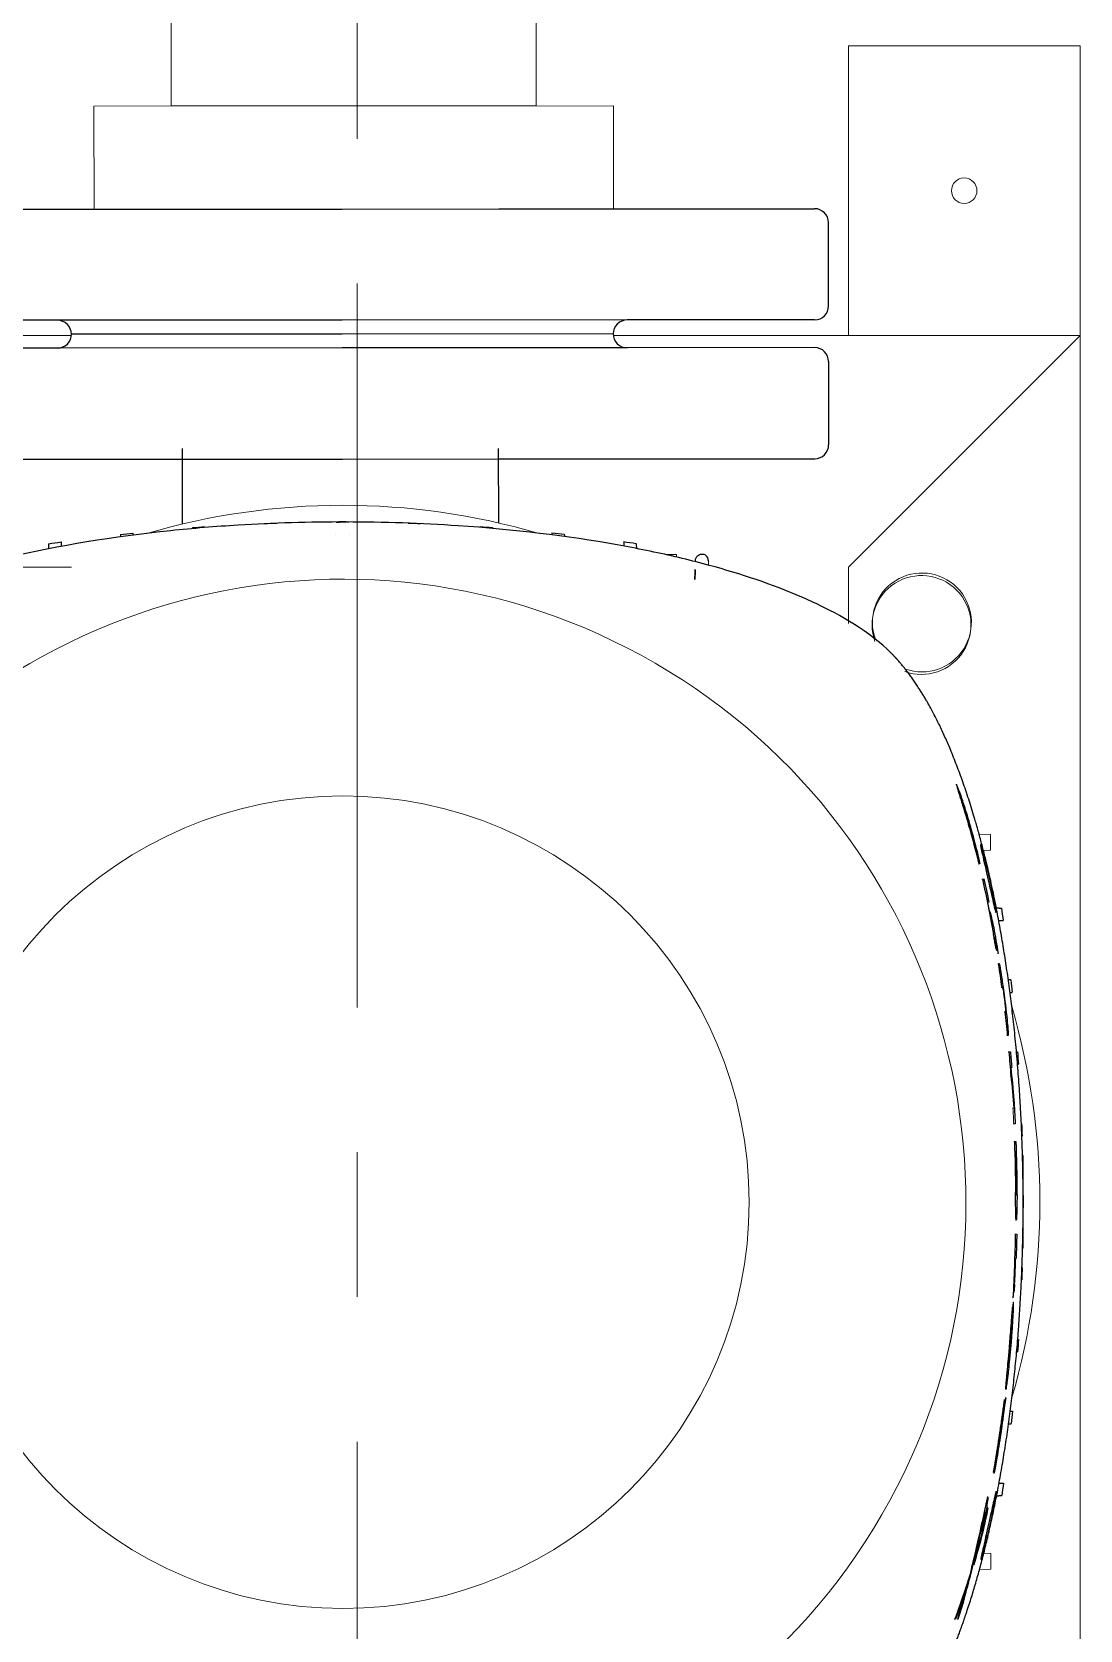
# Model space of a CAD drawing. Header units: millimetres. Extents: x 3795014 to 4300160, y 3869364 to 4016788.
# Drawn here: x 4228751.2 to 4228932.2, y 3926137.1 to 3926413.1 of the extents above; entities that cross this region are included whole.
import ezdxf

# ---------------------------------------------------------------- set-up
doc = ezdxf.new("R2010")
doc.units = ezdxf.units.MM
doc.linetypes.add('CENTER', pattern=[2, 1.25, -0.25, 0.25, -0.25])
doc.layers.add('Дополнительная', color=7, linetype='Continuous', lineweight=18)
doc.layers.add('粗实线层', color=7, linetype='Continuous', lineweight=35)

msp = doc.modelspace()

# ---------------------------------------------------------------- linework, layer by layer
at = {"color": 0, "lineweight": -3, "extrusion": (0, 0, -1)}
for centre, major_axis, ratio, start_param, end_param in [((4228805.06, 3925982.82, 0), (346.37, -0.51), 0.997872, 4.635427, 4.64161), ((4228805.06, 3925982.93, 0), (346.31, 0.13), 0.997729, 4.67318, 4.679352), ((4228805.06, 3925982.96, 0), (-346.29, -0.22), 0.997679, 1.567712, 1.57388), ((4228805.06, 3925982.92, 0), (346.31, 0.31), 0.997729, 4.745426, 4.751598), ((4228805.05, 3925982.82, 0), (346.37, 0.95), 0.997872, 4.783168, 4.789351), ((4228805.08, 3925982.46, 0), (346.52, -5.63), 0.998334, 4.548561, 4.554789), ((4228805.07, 3925982.65, 0), (346.45, -2.25), 0.998084, 4.594424, 4.600626), ((4228805.05, 3925982.65, 0), (346.45, 2.69), 0.998084, 4.824152, 4.830354), ((4228805.03, 3925982.46, 0), (346.51, 6.07), 0.998334, 4.869989, 4.876217), ((4228866.88, 3926321.82, 0), (-1.05, 0.19), 0.999371, 6.139581, 6.318735), ((4228868.03, 3926321.61, 0), (0.04, -1.12), 0.00013, 4.500343, 4.67781), ((4228888.75, 3926211.79, 0), (0.3, -98.27), 0.330267, 4.034379, 4.08623), ((4228888.38, 3926211.2, 0), (-0.13, 98.87), 0.330719, 0.974084, 1.086976), ((4228888.59, 3926211.27, 0), (0.15, -98.94), 0.330892, 4.117017, 4.165378), ((4228892.91, 3926214.05, 0), (5.3, -93.97), 0.320693, 4.205984, 4.239145), ((4228576.4, 3926210.8, 0), (5.63, 346.52), 0.998334, 1.406969, 1.413197), ((4228888.53, 3926211.16, 0), (-0.11, 99.07), 0.331056, 1.074221, 1.124736), ((4228892.43, 3926213.46, 0), (4.79, -94.54), 0.320868, 4.252688, 4.286324), ((4228888.46, 3926211.3, 0), (-0.16, 98.72), 0.330431, 1.144859, 1.189817), ((4228576.6, 3926210.82, 0), (-2.25, -346.45), 0.998084, 4.594424, 4.600626), ((4228888.44, 3926211.31, 0), (-0.16, 98.75), 0.330569, 1.235498, 1.278981), ((4228888.37, 3926211.15, 0), (0.11, -98.9), 0.330714, 4.449122, 4.492114), ((4228576.76, 3926210.82, 0), (-0.51, -346.37), 0.997872, 4.635427, 4.64161), ((4228890.15, 3926211, 0), (2.96, -97.3), 0.325054, 4.481185, 4.539896), ((4228889.96, 3926210.88, 0), (2.97, -97.4), 0.325377, 4.495374, 4.553698), ((4228576.87, 3926210.83, 0), (0.13, -346.31), 0.997729, 4.67318, 4.679352), ((4228888.16, 3926211.04, 0), (0.07, -99.23), 0.331726, 4.607258, 4.696129), ((4228888.36, 3926211.04, 0), (0.07, -99.35), 0.331838, 4.607315, 4.69608), ((4228576.9, 3926210.83, 0), (0.22, -346.29), 0.997679, 4.709305, 4.715473), ((4228888.12, 3926211.04, 0), (-0.07, 99.29), 0.331922, 1.627425, 1.738772), ((4228888.17, 3926211.04, 0), (-0.07, 99.31), 0.331918, 1.669126, 1.725701), ((4228888.22, 3926211.04, 0), (-0.07, 99.33), 0.331926, 1.669087, 1.728509), ((4228576.87, 3926210.83, 0), (0.31, -346.31), 0.997729, 4.745426, 4.751598), ((4227885.92, 3926222.1, 0), (1036.08, 0.65), 0.526715, 0.049518, 0.051859), ((4227898.97, 3926222.1, 0), (1023.1, 0.65), 0.531477, 0.047804, 0.050197), ((4228576.76, 3926210.83, 0), (0.95, -346.37), 0.997872, 4.783168, 4.789351), ((4228043.74, 3926216.63, 0), (878.86, 0.55), 0.530258, 0.085865, 0.088818), ((4228576.6, 3926210.84, 0), (2.69, -346.45), 0.998084, 4.824152, 4.830354), ((4228184.7, 3926209.37, 0), (737.47, 0.47), 0.532254, 0.11304, 0.116064), ((4228576.4, 3926210.85, 0), (6.07, -346.51), 0.998334, 4.869988, 4.876215), ((4228893.78, 3926203.39, 0), (4.72, 89.42), 0.318866, 2.084009, 2.180145), ((4228888.87, 3926210.28, 0), (-0.18, -98.32), 0.330115, 5.270273, 5.333465), ((4228894.21, 3926201.79, 0), (5.04, 87.93), 0.319625, 2.140434, 2.205219), ((4228574.98, 3926198.06, 0), (345.9, 0.22), 0.707801, 0.176073, 0.181336), ((4228890.92, 3926209.87, 0), (3.12, 97.04), 0.326928, 2.26363, 2.379823), ((4228891.02, 3926209.81, 0), (3.13, 97.06), 0.327152, 2.271965, 2.378585), ((4228894.99, 3926197.84, 0), (5.74, 84.06), 0.321838, 2.22622, 2.256484), ((4228889.09, 3926209.57, 0), (0.36, 97.58), 0.330162, 2.336536, 2.378748)]:
    msp.add_ellipse(centre, major_axis=major_axis, ratio=ratio, start_param=start_param, end_param=end_param, dxfattribs=at)
at = {"color": 0, "lineweight": -3}
for points, degree, knots in [([(4228899.61, 3926305.79, 0), (4228895.85, 3926309.55, 0), (4228890.72, 3926312.42, 0), (4228886.62, 3926314.36, 0), (4228885.43, 3926314.93, 0), (4228884.34, 3926315.41, 0), (4228883.19, 3926315.89, 0), (4228878.07, 3926318.04, 0), (4228872.58, 3926319.8, 0), (4228867.17, 3926321.23, 0), (4228863.91, 3926322.1, 0), (4228860.72, 3926322.84, 0), (4228857.36, 3926323.52, 0), (4228855.69, 3926323.87, 0), (4228854, 3926324.19, 0), (4228852.28, 3926324.5, 0), (4228843.65, 3926326.04, 0), (4228834.41, 3926327.15, 0), (4228824.83, 3926327.79, 0), (4228818.48, 3926328.22, 0), (4228811.98, 3926328.44, 0), (4228805.42, 3926328.45, 0), (4228799.15, 3926328.46, 0), (4228792.93, 3926328.27, 0), (4228786.84, 3926327.9, 0), (4228782.89, 3926327.65, 0), (4228779.01, 3926327.33, 0), (4228775.19, 3926326.94, 0), (4228765.26, 3926325.9, 0), (4228755.81, 3926324.36, 0), (4228747.2, 3926322.33, 0), (4228744.53, 3926321.7, 0), (4228741.86, 3926321.01, 0), (4228739.18, 3926320.23, 0), (4228736.94, 3926319.58, 0), (4228734.71, 3926318.87, 0), (4228732.52, 3926318.1, 0), (4228730.7, 3926317.46, 0), (4228728.9, 3926316.79, 0), (4228727.15, 3926316.06, 0), (4228726.04, 3926315.61, 0), (4228724.98, 3926315.14, 0), (4228723.88, 3926314.64, 0), (4228720.95, 3926313.29, 0), (4228717.4, 3926311.44, 0), (4228714.14, 3926309.08, 0), (4228712.7, 3926308.04, 0), (4228711.32, 3926306.9, 0), (4228710.09, 3926305.67, 0)], 3, [-20.909714, -20.909714, -20.909714, -20.909714, -19.419127, -19.419127, -19.419127, -18.985316, -18.985316, -18.985316, -17.058384, -17.058384, -17.058384, -15.899305, -15.899305, -15.899305, -15.323489, -15.323489, -15.323489, -12.431743, -12.431743, -12.431743, -10.515666, -10.515666, -10.515666, -8.684986, -8.684986, -8.684986, -7.500354, -7.500354, -7.500354, -4.415947, -4.415947, -4.415947, -3.459735, -3.459735, -3.459735, -2.665559, -2.665559, -2.665559, -2.008688, -2.008688, -2.008688, -1.593134, -1.593134, -1.593134, -0.488404, -0.488404, -0.488404, 0, 0, 0, 0]), ([(4228865.73, 3926319.4, 0), (4228865.73, 3926319.4, 0), (4228865.73, 3926319.4, 0), (4228865.73, 3926319.4, 0), (4228865.62, 3926316.36, 0), (4228865.83, 3926322.43, 0), (4228865.73, 3926319.4, 0)], 3, [0.667012172608, 0.667012172608, 0.667012172608, 0.667012172608, 0.667013472004, 0.667013472004, 0.667013472004, 0.667014395464, 0.667014395464, 0.667014395464, 0.667014395464]), ([(4228865.83, 3926322.04, 0), (4228865.85, 3926322.12, 0), (4228865.88, 3926322.2, 0), (4228865.94, 3926322.34, 0), (4228865.98, 3926322.4, 0), (4228866.1, 3926322.57, 0), (4228866.2, 3926322.66, 0), (4228866.43, 3926322.8, 0), (4228866.56, 3926322.84, 0), (4228866.81, 3926322.89, 0), (4228866.94, 3926322.89, 0), (4228867.07, 3926322.87, 0), (4228867.07, 3926322.87, 0), (4228867.07, 3926322.87, 0)], 3, [-0.1970093, -0.1970093, -0.1970093, -0.1970093, -0.1712926, -0.1712926, -0.1452726, -0.1452726, -0.098727, -0.098727, -0.0498046, -0.0498046, 0, 0, 0.00051, 0.00051, 0.00051, 0.00051]), ([(4228868.02, 3926321.84, 0), (4228868.02, 3926321.91, 0), (4228868.01, 3926321.98, 0), (4228867.97, 3926322.12, 0), (4228867.95, 3926322.18, 0), (4228867.87, 3926322.36, 0), (4228867.8, 3926322.46, 0), (4228867.64, 3926322.63, 0), (4228867.55, 3926322.7, 0), (4228867.35, 3926322.8, 0), (4228867.25, 3926322.83, 0), (4228867.14, 3926322.85, 0), (4228867.14, 3926322.85, 0), (4228867.14, 3926322.85, 0)], 3, [0.000001, 0.000001, 0.000001, 0.000001, 0.0205389, 0.0205389, 0.0414652, 0.0414652, 0.0842024, 0.0842024, 0.1257601, 0.1257601, 0.1678822, 0.1678822, 0.1683884, 0.1683884, 0.1683884, 0.1683884]), ([(4228899.73, 3926116.27, 0), (4228901.56, 3926118.1, 0), (4228903.34, 3926120.33, 0), (4228905.07, 3926122.95, 0), (4228909.38, 3926130.71, 0), (4228913.14, 3926140.79, 0), (4228915.2, 3926147.79, 0), (4228920.02, 3926168.56, 0), (4228922.52, 3926193.11, 0), (4228923.03, 3926209.37, 0), (4228922.09, 3926235.8, 0), (4228918.45, 3926259.71, 0), (4228916.65, 3926268.43, 0), (4228913.1, 3926281.51, 0), (4228908.74, 3926292.05, 0), (4228906.92, 3926295.75, 0), (4228904.37, 3926300.08, 0), (4228901.68, 3926303.53, 0), (4228901, 3926304.34, 0), (4228900.31, 3926305.1, 0), (4228899.61, 3926305.79, 0)], 5, [0, 0, 0, 0, 0, 0, 28.612785, 28.612785, 28.612785, 74.374141, 74.374141, 74.374141, 152.858752, 152.858752, 152.858752, 202.96905, 202.96905, 202.96905, 235.424027, 235.424027, 235.424027, 246.308087, 246.308087, 246.308087, 246.308087, 246.308087, 246.308087]), ([(4228914.98, 3926269.46, 0), (4228914.36, 3926272.09, 0), (4228913.55, 3926275.13, 0), (4228912.49, 3926278.62, 0), (4228912.22, 3926279.47, 0), (4228911.74, 3926280.89, 0), (4228911.58, 3926281.36, 0), (4228911.29, 3926282.17, 0), (4228911.19, 3926282.42, 0), (4228911.04, 3926282.8, 0), (4228910.97, 3926282.96, 0), (4228910.87, 3926283.15, 0), (4228910.85, 3926283.14, 0), (4228910.89, 3926282.96, 0), (4228910.92, 3926282.81, 0), (4228911.04, 3926282.42, 0), (4228911.13, 3926282.13, 0), (4228911.39, 3926281.29, 0), (4228911.54, 3926280.82, 0), (4228912, 3926279.36, 0), (4228912.25, 3926278.54, 0), (4228912.95, 3926276.19, 0), (4228913.78, 3926273.36, 0), (4228914.76, 3926269.36, 0)], 3, [0, 0, 0, 0, 0.774753, 0.774753, 1.029914, 1.029914, 1.22486, 1.22486, 1.46624, 1.46624, 1.838074, 1.838074, 2.257251, 2.257251, 2.568222, 2.568222, 2.792601, 2.792601, 2.927135, 2.927135, 3.064382, 3.064382, 3.266502, 3.266502, 3.266502, 3.266502]), ([(4228913.91, 3926273.5, 0), (4228913.68, 3926274.38, 0), (4228913.4, 3926275.39, 0), (4228912.99, 3926276.77, 0), (4228912.87, 3926277.15, 0), (4228912.71, 3926277.68, 0), (4228912.62, 3926277.95, 0), (4228912.49, 3926278.35, 0), (4228912.44, 3926278.49, 0), (4228912.36, 3926278.7, 0), (4228912.33, 3926278.75, 0), (4228912.3, 3926278.79, 0), (4228912.29, 3926278.79, 0), (4228912.33, 3926278.59, 0), (4228912.37, 3926278.45, 0), (4228912.46, 3926278.08, 0), (4228912.53, 3926277.85, 0), (4228912.72, 3926277.19, 0), (4228912.82, 3926276.83, 0), (4228913.04, 3926276.06, 0), (4228913.19, 3926275.52, 0), (4228913.7, 3926273.7, 0), (4228914.1, 3926272.23, 0), (4228914.5, 3926270.65, 0)], 3, [0, 0, 0, 0, 0.257225, 0.257225, 0.431519, 0.431519, 0.631997, 0.631997, 0.807464, 0.807464, 1.017656, 1.017656, 1.294397, 1.294397, 1.501883, 1.501883, 1.676604, 1.676604, 1.873446, 1.873446, 2.147701, 2.147701, 2.581515, 2.581515, 2.581515, 2.581515]), ([(4228915.02, 3926272.77, 0), (4228915.04, 3926272.77, 0), (4228915.08, 3926272.69, 0), (4228915.21, 3926272.29, 0), (4228915.33, 3926271.92, 0), (4228915.61, 3926270.94, 0), (4228915.78, 3926270.32, 0), (4228916.07, 3926269.17, 0), (4228916.19, 3926268.69, 0), (4228916.39, 3926267.85, 0), (4228916.47, 3926267.51, 0), (4228916.62, 3926266.85, 0), (4228916.69, 3926266.53, 0), (4228916.84, 3926265.84, 0), (4228916.92, 3926265.47, 0), (4228917.12, 3926264.51, 0), (4228917.23, 3926263.94, 0), (4228917.42, 3926262.89, 0), (4228917.51, 3926262.42, 0), (4228917.62, 3926261.7, 0), (4228917.66, 3926261.44, 0), (4228917.69, 3926261.11, 0), (4228917.69, 3926261.03, 0), (4228917.68, 3926261.03, 0), (4228917.66, 3926261.03, 0), (4228917.61, 3926261.18, 0), (4228917.45, 3926261.76, 0), (4228917.35, 3926262.19, 0), (4228917.1, 3926263.28, 0), (4228916.96, 3926263.93, 0), (4228916.71, 3926265.04, 0), (4228916.62, 3926265.46, 0), (4228916.45, 3926266.2, 0), (4228916.38, 3926266.52, 0), (4228916.23, 3926267.17, 0), (4228916.16, 3926267.49, 0), (4228915.99, 3926268.24, 0), (4228915.9, 3926268.66, 0), (4228915.64, 3926269.79, 0), (4228915.49, 3926270.45, 0), (4228915.25, 3926271.5, 0), (4228915.16, 3926271.9, 0), (4228915.04, 3926272.51, 0), (4228915.01, 3926272.69, 0), (4228915.01, 3926272.77, 0), (4228915.02, 3926272.77, 0), (4228915.02, 3926272.77, 0)], 3, [1.753598, 1.753598, 1.753598, 1.753598, 1.918116, 1.918116, 2.136029, 2.136029, 2.361028, 2.361028, 2.508921, 2.508921, 2.60864, 2.60864, 2.699019, 2.699019, 2.80782, 2.80782, 2.987952, 2.987952, 3.177295, 3.177295, 3.348595, 3.348595, 3.507197, 3.507197, 3.507197, 3.723593, 3.723593, 3.94121, 3.94121, 4.161625, 4.161625, 4.286461, 4.286461, 4.379027, 4.379027, 4.47244, 4.47244, 4.596437, 4.596437, 4.82045, 4.82045, 5.015048, 5.015048, 5.215342, 5.215342, 5.260795, 5.260795, 5.260795, 5.260795]), ([(4228914.5, 3926270.65, 0), (4228914.55, 3926270.43, 0), (4228914.59, 3926270.22, 0), (4228914.68, 3926269.79, 0), (4228914.72, 3926269.57, 0), (4228914.76, 3926269.36, 0)], 3, [-0.2309195, -0.2309195, -0.2309195, -0.2309195, -0.1154597, -0.1154597, 0, 0, 0, 0]), ([(4228916.74, 3926260.37, 0), (4228916.67, 3926260.77, 0), (4228916.59, 3926261.17, 0), (4228916.43, 3926261.97, 0), (4228916.35, 3926262.37, 0), (4228916.27, 3926262.77, 0)], 3, [0.000001, 0.000001, 0.000001, 0.000001, 0.1146249, 0.1146249, 0.2292486, 0.2292486, 0.2292486, 0.2292486]), ([(4228916.83, 3926260.37, 0), (4228916.86, 3926260.26, 0), (4228916.88, 3926260.15, 0), (4228916.9, 3926260.04, 0), (4228916.9, 3926260.03, 0), (4228916.9, 3926260.02, 0), (4228916.9, 3926260.01, 0), (4228916.92, 3926259.91, 0), (4228916.94, 3926259.82, 0), (4228916.95, 3926259.72, 0), (4228916.96, 3926259.71, 0), (4228916.96, 3926259.69, 0), (4228916.96, 3926259.68, 0), (4228916.98, 3926259.59, 0), (4228916.99, 3926259.51, 0), (4228917, 3926259.43, 0), (4228917.02, 3926259.32, 0), (4228917.04, 3926259.23, 0), (4228917.05, 3926259.14, 0), (4228917.06, 3926259.08, 0), (4228917.07, 3926259.01, 0), (4228917.08, 3926258.96, 0), (4228917.09, 3926258.89, 0), (4228917.09, 3926258.84, 0), (4228917.1, 3926258.79, 0), (4228917.1, 3926258.76, 0), (4228917.11, 3926258.73, 0), (4228917.11, 3926258.71, 0), (4228917.11, 3926258.68, 0), (4228917.11, 3926258.67, 0), (4228917.1, 3926258.67, 0), (4228917.1, 3926258.67, 0), (4228917.1, 3926258.68, 0), (4228917.09, 3926258.71, 0), (4228917.08, 3926258.73, 0), (4228917.08, 3926258.76, 0), (4228917.07, 3926258.8, 0), (4228917.06, 3926258.8, 0), (4228917.06, 3926258.8, 0), (4228917.06, 3926258.8, 0), (4228917.05, 3926258.85, 0), (4228917.04, 3926258.9, 0), (4228917.03, 3926258.96, 0), (4228917.01, 3926259.02, 0), (4228917, 3926259.08, 0), (4228916.99, 3926259.15, 0), (4228916.97, 3926259.24, 0), (4228916.95, 3926259.33, 0), (4228916.93, 3926259.43, 0), (4228916.91, 3926259.51, 0), (4228916.89, 3926259.6, 0), (4228916.87, 3926259.7, 0), (4228916.87, 3926259.7, 0), (4228916.87, 3926259.71, 0), (4228916.87, 3926259.72, 0), (4228916.85, 3926259.82, 0), (4228916.83, 3926259.92, 0), (4228916.81, 3926260.02, 0), (4228916.81, 3926260.03, 0), (4228916.81, 3926260.03, 0), (4228916.81, 3926260.04, 0), (4228916.79, 3926260.15, 0), (4228916.77, 3926260.26, 0), (4228916.74, 3926260.37, 0)], 3, [0, 0, 0, 0, 0.0318178, 0.0318178, 0.0318178, 0.0340129, 0.0340129, 0.0340129, 0.0634681, 0.0634681, 0.0634681, 0.0678492, 0.0678492, 0.0678492, 0.095103, 0.095103, 0.095103, 0.130095, 0.130095, 0.130095, 0.158184, 0.158184, 0.158184, 0.1915502, 0.1915502, 0.1915502, 0.2210179, 0.2210179, 0.2210179, 0.2528196, 0.2528196, 0.2528196, 0.2838224, 0.2838224, 0.2838224, 0.3141906, 0.3141906, 0.3141906, 0.3152926, 0.3152926, 0.3152926, 0.3468499, 0.3468499, 0.3468499, 0.3763202, 0.3763202, 0.3763202, 0.4102011, 0.4102011, 0.4102011, 0.4394544, 0.4394544, 0.4394544, 0.4419495, 0.4419495, 0.4419495, 0.4724018, 0.4724018, 0.4724018, 0.4736492, 0.4736492, 0.4736492, 0.5054576, 0.5054576, 0.5054576, 0.5054576]), ([(4228917.49, 3926256.78, 0), (4228917.56, 3926256.36, 0), (4228917.61, 3926256.05, 0), (4228917.69, 3926255.55, 0), (4228917.72, 3926255.29, 0), (4228917.78, 3926254.86, 0), (4228917.8, 3926254.69, 0), (4228917.82, 3926254.48, 0), (4228917.81, 3926254.44, 0), (4228917.78, 3926254.51, 0), (4228917.76, 3926254.61, 0), (4228917.69, 3926254.93, 0), (4228917.64, 3926255.15, 0), (4228917.55, 3926255.67, 0), (4228917.49, 3926255.96, 0), (4228917.4, 3926256.49, 0), (4228917.34, 3926256.82, 0), (4228917.27, 3926257.23, 0)], 3, [0, 0, 0, 0, 0.121271, 0.121271, 0.292437, 0.292437, 0.4723, 0.4723, 0.652502, 0.652502, 0.832796, 0.832796, 1.015013, 1.015013, 1.182786, 1.182786, 1.303811, 1.303811, 1.303811, 1.303811]), ([(4228918.25, 3926252.14, 0), (4228918.25, 3926252.18, 0), (4228918.25, 3926252.19, 0), (4228918.28, 3926252.13, 0), (4228918.29, 3926252.07, 0), (4228918.35, 3926251.8, 0), (4228918.4, 3926251.57, 0), (4228918.5, 3926250.95, 0), (4228918.58, 3926250.49, 0), (4228918.77, 3926249.22, 0), (4228918.89, 3926248.4, 0), (4228919.19, 3926246.18, 0), (4228919.44, 3926244.12, 0), (4228919.67, 3926241.87, 0), (4228919.72, 3926241.42, 0), (4228919.78, 3926240.69, 0), (4228919.8, 3926240.44, 0), (4228919.82, 3926240.09, 0), (4228919.82, 3926239.97, 0), (4228919.82, 3926239.8, 0), (4228919.81, 3926239.75, 0), (4228919.8, 3926239.77, 0)], 3, [-2.140777, -2.140777, -2.140777, -2.140777, -1.943572, -1.943572, -1.743036, -1.743036, -1.443646, -1.443646, -1.111782, -1.111782, -0.757739, -0.757739, -0.45824, -0.45824, -0.359339, -0.359339, -0.253036, -0.253036, -0.133338, -0.133338, 0, 0, 0, 0]), ([(4228918.83, 3926248.06, 0), (4228918.84, 3926248.06, 0), (4228918.84, 3926248.04, 0), (4228918.86, 3926247.97, 0), (4228918.87, 3926247.91, 0), (4228918.91, 3926247.72, 0), (4228918.94, 3926247.55, 0), (4228919, 3926247.14, 0), (4228919.03, 3926246.9, 0), (4228919.11, 3926246.38, 0), (4228919.14, 3926246.1, 0), (4228919.21, 3926245.55, 0), (4228919.24, 3926245.28, 0), (4228919.29, 3926244.79, 0), (4228919.32, 3926244.57, 0), (4228919.35, 3926244.22, 0), (4228919.36, 3926244.08, 0), (4228919.37, 3926243.93, 0), (4228919.37, 3926243.85, 0), (4228919.36, 3926243.85, 0)], 3, [-1.061329, -1.061329, -1.061329, -1.061329, -0.981767, -0.981767, -0.902326, -0.902326, -0.76554, -0.76554, -0.627841, -0.627841, -0.490377, -0.490377, -0.353057, -0.353057, -0.216906, -0.216906, -0.090665, -0.090665, 0, 0, 0, 0]), ([(4228920.18, 3926236.92, 0), (4228920.22, 3926236.47, 0), (4228920.26, 3926236.03, 0), (4228920.33, 3926235.13, 0), (4228920.37, 3926234.68, 0), (4228920.41, 3926234.23, 0)], 3, [-0.2529574, -0.2529574, -0.2529574, -0.2529574, -0.1264792, -0.1264792, -0.000001, -0.000001, -0.000001, -0.000001]), ([(4228920.8, 3926228.65, 0), (4228920.84, 3926227.96, 0), (4228920.88, 3926227.27, 0), (4228920.95, 3926225.9, 0), (4228920.99, 3926225.21, 0), (4228921.02, 3926224.52, 0)], 3, [-0.3867073, -0.3867073, -0.3867073, -0.3867073, -0.1933537, -0.1933537, 0, 0, 0, 0]), ([(4228921.25, 3926215.02, 0), (4228921.25, 3926214.83, 0), (4228921.25, 3926214.64, 0), (4228921.26, 3926214.27, 0), (4228921.26, 3926214.09, 0), (4228921.26, 3926213.57, 0), (4228921.25, 3926213.26, 0), (4228921.24, 3926212.75, 0), (4228921.24, 3926212.54, 0), (4228921.22, 3926212.26, 0), (4228921.21, 3926212.19, 0), (4228921.19, 3926212.19, 0), (4228921.18, 3926212.26, 0), (4228921.16, 3926212.54, 0), (4228921.15, 3926212.75, 0), (4228921.14, 3926213.26, 0), (4228921.13, 3926213.57, 0), (4228921.12, 3926214.09, 0), (4228921.11, 3926214.27, 0), (4228921.11, 3926214.64, 0), (4228921.1, 3926214.83, 0), (4228921.1, 3926215.02, 0)], 3, [0, 0, 0, 0, 0.0537463, 0.0537463, 0.107357, 0.107357, 0.211254, 0.211254, 0.3154922, 0.3154922, 0.4198359, 0.4198359, 0.5241787, 0.5241787, 0.6284437, 0.6284437, 0.7324085, 0.7324085, 0.7859743, 0.7859743, 0.8396757, 0.8396757, 0.8396757, 0.8396757]), ([(4228921.32, 3926212.68, 0), (4228921.33, 3926212.36, 0), (4228921.33, 3926212.04, 0), (4228921.33, 3926211.4, 0), (4228921.32, 3926211.09, 0), (4228921.31, 3926210.22, 0), (4228921.3, 3926209.7, 0), (4228921.27, 3926208.82, 0), (4228921.26, 3926208.47, 0), (4228921.22, 3926208, 0), (4228921.21, 3926207.87, 0), (4228921.17, 3926207.87, 0), (4228921.16, 3926208, 0), (4228921.13, 3926208.47, 0), (4228921.12, 3926208.82, 0), (4228921.1, 3926209.7, 0), (4228921.1, 3926210.22, 0), (4228921.09, 3926211.09, 0), (4228921.08, 3926211.4, 0), (4228921.08, 3926212.04, 0), (4228921.08, 3926212.36, 0), (4228921.07, 3926212.68, 0)], 3, [-1.421943, -1.421943, -1.421943, -1.421943, -1.331036, -1.331036, -1.240353, -1.240353, -1.064293, -1.064293, -0.887681, -0.887681, -0.710974, -0.710974, -0.534228, -0.534228, -0.357687, -0.357687, -0.181684, -0.181684, -0.090958, -0.090958, 0, 0, 0, 0]), ([(4228921.28, 3926205.44, 0), (4228921.27, 3926204.75, 0), (4228921.25, 3926204.07, 0), (4228921.22, 3926202.69, 0), (4228921.2, 3926202, 0), (4228921.18, 3926201.31, 0)], 3, [-0.3870015, -0.3870015, -0.3870015, -0.3870015, -0.1935013, -0.1935013, -0.000001, -0.000001, -0.000001, -0.000001]), ([(4228920.91, 3926196.76, 0), (4228920.95, 3926197.52, 0), (4228920.98, 3926198.28, 0), (4228921.04, 3926199.79, 0), (4228921.07, 3926200.55, 0), (4228921.1, 3926201.31, 0)], 3, [0.000001, 0.000001, 0.000001, 0.000001, 0.2133512, 0.2133512, 0.4267016, 0.4267016, 0.4267016, 0.4267016]), ([(4228919.48, 3926178.81, 0), (4228919.45, 3926178.7, 0), (4228919.43, 3926178.65, 0), (4228919.41, 3926178.69, 0), (4228919.41, 3926178.76, 0), (4228919.41, 3926179.04, 0), (4228919.43, 3926179.26, 0), (4228919.47, 3926179.89, 0), (4228919.51, 3926180.29, 0), (4228919.58, 3926181.12, 0), (4228919.64, 3926181.71, 0), (4228919.76, 3926183.05, 0), (4228919.88, 3926184.32, 0), (4228920.14, 3926187.41, 0), (4228920.25, 3926188.78, 0), (4228920.4, 3926190.72, 0), (4228920.45, 3926191.26, 0), (4228920.51, 3926191.98, 0), (4228920.53, 3926192.21, 0), (4228920.56, 3926192.62, 0), (4228920.58, 3926192.8, 0), (4228920.59, 3926192.96, 0)], 3, [0, 0, 0, 0, 0.1350457, 0.1350457, 0.2700322, 0.2700322, 0.4129371, 0.4129371, 0.5678335, 0.5678335, 0.6867665, 0.6867665, 0.7324155, 0.7324155, 0.7438495, 0.7438495, 0.7483279, 0.7483279, 0.7505776, 0.7505776, 0.7528335, 0.7528335, 0.7528335, 0.7528335]), ([(4228919.48, 3926178.81, 0), (4228919.49, 3926178.89, 0), (4228919.51, 3926178.99, 0), (4228919.56, 3926179.27, 0), (4228919.59, 3926179.44, 0), (4228919.65, 3926179.91, 0), (4228919.71, 3926180.36, 0), (4228919.89, 3926181.84, 0), (4228920, 3926182.85, 0), (4228920.32, 3926186.25, 0), (4228920.45, 3926187.93, 0), (4228920.58, 3926189.79, 0), (4228920.63, 3926190.5, 0), (4228920.7, 3926191.81, 0), (4228920.72, 3926192.29, 0), (4228920.74, 3926193.1, 0), (4228920.74, 3926193.33, 0), (4228920.74, 3926193.63, 0), (4228920.73, 3926193.72, 0), (4228920.7, 3926193.73, 0), (4228920.69, 3926193.67, 0), (4228920.65, 3926193.42, 0), (4228920.62, 3926193.23, 0), (4228920.59, 3926192.96, 0)], 3, [-1.336799, -1.336799, -1.336799, -1.336799, -1.238837, -1.238837, -1.141168, -1.141168, -1.011551, -1.011551, -0.880222, -0.880222, -0.735991, -0.735991, -0.647061, -0.647061, -0.557789, -0.557789, -0.440684, -0.440684, -0.279558, -0.279558, -0.140503, -0.140503, 0, 0, 0, 0]), ([(4228920.15, 3926186.95, 0), (4228920.17, 3926187.15, 0), (4228920.19, 3926187.41, 0), (4228920.23, 3926187.85, 0), (4228920.25, 3926188.1, 0), (4228920.31, 3926188.62, 0), (4228920.33, 3926188.8, 0), (4228920.37, 3926189.14, 0), (4228920.39, 3926189.25, 0), (4228920.42, 3926189.34, 0), (4228920.44, 3926189.34, 0), (4228920.44, 3926189.1, 0), (4228920.44, 3926188.96, 0), (4228920.43, 3926188.61, 0), (4228920.42, 3926188.4, 0), (4228920.38, 3926187.85, 0), (4228920.36, 3926187.52, 0), (4228920.31, 3926186.87, 0), (4228920.28, 3926186.46, 0), (4228920.22, 3926185.79, 0), (4228920.18, 3926185.35, 0), (4228920.14, 3926184.9, 0)], 3, [0, 0, 0, 0, 0.0570243, 0.0570243, 0.0894357, 0.0894357, 0.1262549, 0.1262549, 0.1951011, 0.1951011, 0.2636282, 0.2636282, 0.3108471, 0.3108471, 0.3583629, 0.3583629, 0.4176212, 0.4176212, 0.4999412, 0.4999412, 0.561339, 0.561339, 0.561339, 0.561339]), ([(4228920.15, 3926186.95, 0), (4228920.13, 3926186.74, 0), (4228920.12, 3926186.53, 0), (4228920.08, 3926186.07, 0), (4228920.07, 3926186.01, 0), (4228920.04, 3926185.63, 0), (4228920.01, 3926185.3, 0), (4228919.96, 3926184.65, 0), (4228919.94, 3926184.39, 0), (4228919.9, 3926183.93, 0), (4228919.89, 3926183.74, 0), (4228919.87, 3926183.37, 0), (4228919.87, 3926183.26, 0), (4228919.88, 3926183.09, 0), (4228919.89, 3926183.08, 0), (4228919.93, 3926183.21, 0), (4228919.95, 3926183.33, 0), (4228920.01, 3926183.69, 0), (4228920.03, 3926183.89, 0), (4228920.08, 3926184.31, 0), (4228920.11, 3926184.59, 0), (4228920.14, 3926184.9, 0)], 3, [-0.485665, -0.485665, -0.485665, -0.485665, -0.4503269, -0.4503269, -0.4387912, -0.4387912, -0.3970373, -0.3970373, -0.3677267, -0.3677267, -0.3371614, -0.3371614, -0.2936711, -0.2936711, -0.2156866, -0.2156866, -0.1510092, -0.1510092, -0.0904565, -0.0904565, 0, 0, 0, 0]), ([(4228919.16, 3926175.85, 0), (4228918.83, 3926173.12, 0), (4228918.71, 3926172.31, 0), (4228918.43, 3926170.45, 0), (4228918.39, 3926170.2, 0), (4228918.34, 3926169.85, 0), (4228918.31, 3926169.7, 0), (4228918.27, 3926169.46, 0), (4228918.25, 3926169.37, 0), (4228918.23, 3926169.25, 0), (4228918.22, 3926169.2, 0), (4228918.21, 3926169.15, 0), (4228918.21, 3926169.14, 0), (4228918.2, 3926169.16, 0), (4228918.21, 3926169.19, 0), (4228918.21, 3926169.28, 0), (4228918.22, 3926169.34, 0), (4228918.24, 3926169.51, 0), (4228918.26, 3926169.62, 0), (4228918.32, 3926170.06, 0), (4228918.37, 3926170.42, 0), (4228918.44, 3926170.87, 0), (4228918.45, 3926170.97, 0), (4228918.67, 3926172.53, 0), (4228918.78, 3926173.34, 0), (4228918.99, 3926175.08, 0), (4228919.03, 3926175.42, 0), (4228919.08, 3926175.82, 0), (4228919.1, 3926176.08, 0), (4228919.14, 3926176.49, 0), (4228919.15, 3926176.63, 0), (4228919.16, 3926176.81, 0), (4228919.16, 3926176.85, 0), (4228919.14, 3926176.82, 0), (4228919.12, 3926176.75, 0), (4228919.08, 3926176.49, 0), (4228919.05, 3926176.3, 0), (4228918.96, 3926175.72, 0), (4228918.91, 3926175.36, 0), (4228918.8, 3926174.57, 0), (4228918.73, 3926174.04, 0), (4228918.55, 3926172.77, 0), (4228918.42, 3926171.85, 0), (4228918.17, 3926170.15, 0), (4228917.97, 3926168.6, 0), (4228917.24, 3926164.38, 0)], 3, [0, 0, 0, 0, 0.783766, 0.783766, 0.982817, 0.982817, 1.11539, 1.11539, 1.202851, 1.202851, 1.273034, 1.273034, 1.340963, 1.340963, 1.410948, 1.410948, 1.485726, 1.485726, 1.579921, 1.579921, 1.89106, 1.89106, 1.97694, 1.97694, 3.273165, 3.273165, 3.998658, 3.998658, 4.83057, 4.83057, 5.496585, 5.496585, 6.143847, 6.143847, 6.81969, 6.81969, 7.515656, 7.515656, 8.392411, 8.392411, 9.702693, 9.702693, 11.186246, 11.186246, 13.374851, 13.374851, 13.374851, 13.374851]), ([(4228917.5, 3926165.56, 0), (4228917.66, 3926166.57, 0), (4228917.8, 3926167.42, 0), (4228917.99, 3926168.62, 0), (4228918.12, 3926169.45, 0), (4228918.35, 3926170.99, 0), (4228918.38, 3926171.23, 0), (4228918.43, 3926171.49, 0), (4228918.44, 3926171.59, 0), (4228918.47, 3926171.74, 0), (4228918.47, 3926171.79, 0), (4228918.49, 3926171.86, 0), (4228918.49, 3926171.87, 0), (4228918.5, 3926171.88, 0), (4228918.5, 3926171.87, 0), (4228918.5, 3926171.81, 0), (4228918.49, 3926171.76, 0), (4228918.47, 3926171.61, 0), (4228918.46, 3926171.52, 0), (4228918.4, 3926171.05, 0), (4228918.21, 3926169.74, 0), (4228918.07, 3926168.83, 0), (4228918.03, 3926168.5, 0), (4228917.92, 3926167.84, 0), (4228917.87, 3926167.47, 0), (4228917.62, 3926165.93, 0), (4228917.55, 3926165.44, 0), (4228917.47, 3926164.94, 0), (4228917.43, 3926164.7, 0), (4228917.39, 3926164.38, 0), (4228917.38, 3926164.28, 0), (4228917.38, 3926164.17, 0), (4228917.39, 3926164.18, 0), (4228917.42, 3926164.27, 0), (4228917.45, 3926164.4, 0), (4228917.51, 3926164.66, 0), (4228917.55, 3926164.86, 0), (4228917.68, 3926165.5, 0), (4228917.76, 3926165.99, 0), (4228918.04, 3926167.54, 0), (4228918.27, 3926169, 0), (4228918.72, 3926172.02, 0), (4228919.06, 3926174.45, 0), (4228919.38, 3926177.22, 0)], 3, [0, 0, 0, 0, 0.289368, 0.289368, 0.531718, 0.531718, 0.61136, 0.61136, 0.649316, 0.649316, 0.681842, 0.681842, 0.715401, 0.715401, 0.750338, 0.750338, 0.787111, 0.787111, 0.829356, 0.829356, 0.969149, 0.969149, 1.111284, 1.111284, 1.232755, 1.232755, 1.507553, 1.507553, 1.821925, 1.821925, 2.077339, 2.077339, 2.397535, 2.397535, 2.902026, 2.902026, 3.606652, 3.606652, 4.854647, 4.854647, 8.113342, 8.113342, 11.960355, 11.960355, 11.960355, 11.960355]), ([(4228915.1, 3926149.31, 0), (4228915.08, 3926149.31, 0), (4228915.09, 3926149.4, 0), (4228915.16, 3926149.81, 0), (4228915.24, 3926150.18, 0), (4228915.45, 3926151.15, 0), (4228915.59, 3926151.76, 0), (4228915.85, 3926152.9, 0), (4228915.96, 3926153.39, 0), (4228916.15, 3926154.22, 0), (4228916.23, 3926154.57, 0), (4228916.37, 3926155.23, 0), (4228916.44, 3926155.54, 0), (4228916.6, 3926156.24, 0), (4228916.68, 3926156.61, 0), (4228916.9, 3926157.57, 0), (4228917.02, 3926158.14, 0), (4228917.26, 3926159.2, 0), (4228917.37, 3926159.67, 0), (4228917.54, 3926160.39, 0), (4228917.6, 3926160.65, 0), (4228917.7, 3926160.98, 0), (4228917.73, 3926161.06, 0), (4228917.74, 3926161.06, 0), (4228917.76, 3926161.06, 0), (4228917.75, 3926160.91, 0), (4228917.68, 3926160.32, 0), (4228917.61, 3926159.9, 0), (4228917.42, 3926158.82, 0), (4228917.3, 3926158.17, 0), (4228917.08, 3926157.06, 0), (4228916.99, 3926156.64, 0), (4228916.84, 3926155.9, 0), (4228916.77, 3926155.57, 0), (4228916.62, 3926154.93, 0), (4228916.55, 3926154.61, 0), (4228916.37, 3926153.86, 0), (4228916.27, 3926153.44, 0), (4228915.99, 3926152.31, 0), (4228915.82, 3926151.65, 0), (4228915.53, 3926150.59, 0), (4228915.41, 3926150.18, 0), (4228915.22, 3926149.57, 0), (4228915.15, 3926149.38, 0), (4228915.11, 3926149.32, 0), (4228915.1, 3926149.31, 0), (4228915.1, 3926149.31, 0)], 3, [1.75367, 1.75367, 1.75367, 1.75367, 1.921679, 1.921679, 2.136096, 2.136096, 2.357453, 2.357453, 2.504666, 2.504666, 2.604394, 2.604394, 2.695045, 2.695045, 2.804389, 2.804389, 2.98557, 2.98557, 3.177832, 3.177832, 3.349008, 3.349008, 3.507337, 3.507337, 3.507337, 3.723454, 3.723454, 3.937974, 3.937974, 4.157975, 4.157975, 4.282342, 4.282342, 4.374612, 4.374612, 4.467867, 4.467867, 4.592004, 4.592004, 4.817449, 4.817449, 5.015435, 5.015435, 5.218566, 5.218566, 5.261007, 5.261007, 5.261007, 5.261007]), ([(4228913.34, 3926147.11, 0), (4228913.48, 3926147.68, 0), (4228913.63, 3926148.27, 0), (4228913.92, 3926149.46, 0), (4228914.07, 3926150.08, 0), (4228914.59, 3926152.33, 0), (4228914.84, 3926153.45, 0), (4228915.24, 3926155.3, 0), (4228915.43, 3926156.15, 0), (4228915.67, 3926157.3, 0), (4228915.75, 3926157.67, 0), (4228915.91, 3926158.44, 0), (4228915.97, 3926158.74, 0), (4228916.07, 3926159.18, 0), (4228916.12, 3926159.41, 0), (4228916.2, 3926159.77, 0), (4228916.23, 3926159.89, 0), (4228916.28, 3926160.05, 0), (4228916.3, 3926160.1, 0), (4228916.32, 3926160.12, 0), (4228916.32, 3926160.03, 0), (4228916.29, 3926159.67, 0), (4228916.23, 3926159.22, 0), (4228916.03, 3926157.95, 0), (4228915.83, 3926156.81, 0), (4228915.56, 3926155.39, 0)], 3, [-3.027067, -3.027067, -3.027067, -3.027067, -2.85876, -2.85876, -2.691518, -2.691518, -2.244676, -2.244676, -2.024868, -2.024868, -1.904118, -1.904118, -1.762877, -1.762877, -1.574933, -1.574933, -1.402952, -1.402952, -1.253133, -1.253133, -1.048049, -1.048049, -0.614069, -0.614069, 0, 0, 0, 0]), ([(4228913.26, 3926146.41, 0), (4228913.77, 3926148.4, 0), (4228914.21, 3926150.29, 0), (4228914.84, 3926153.04, 0), (4228915.04, 3926153.97, 0), (4228915.34, 3926155.36, 0), (4228915.43, 3926155.78, 0), (4228915.53, 3926156.24, 0), (4228915.57, 3926156.4, 0), (4228915.62, 3926156.64, 0), (4228915.64, 3926156.75, 0), (4228915.69, 3926156.95, 0), (4228915.71, 3926157.03, 0), (4228915.75, 3926157.19, 0), (4228915.76, 3926157.25, 0), (4228915.79, 3926157.35, 0), (4228915.81, 3926157.39, 0), (4228915.82, 3926157.38, 0), (4228915.81, 3926157.32, 0), (4228915.79, 3926157.17, 0), (4228915.77, 3926157.03, 0), (4228915.72, 3926156.76, 0), (4228915.7, 3926156.66, 0), (4228915.56, 3926155.84, 0), (4228915.46, 3926155.24, 0), (4228915.24, 3926154.12, 0)], 3, [-1.789445, -1.789445, -1.789445, -1.789445, -1.540091, -1.540091, -1.347636, -1.347636, -1.211801, -1.211801, -1.117191, -1.117191, -1.057725, -1.057725, -1.005161, -1.005161, -0.943472, -0.943472, -0.858885, -0.858885, -0.749408, -0.749408, -0.571498, -0.571498, -0.482621, -0.482621, 0, 0, 0, 0]), ([(4228913.86, 3926148.38, 0), (4228913.87, 3926148.42, 0), (4228913.88, 3926148.47, 0), (4228913.89, 3926148.52, 0), (4228913.9, 3926148.57, 0), (4228913.91, 3926148.62, 0), (4228913.93, 3926148.67, 0), (4228913.94, 3926148.71, 0), (4228913.95, 3926148.76, 0), (4228913.96, 3926148.81, 0), (4228913.97, 3926148.86, 0), (4228913.98, 3926148.91, 0), (4228914, 3926148.96, 0), (4228914.01, 3926149.02, 0), (4228914.02, 3926149.07, 0), (4228914.03, 3926149.12, 0), (4228914.04, 3926149.17, 0), (4228914.06, 3926149.22, 0), (4228914.07, 3926149.27, 0), (4228914.08, 3926149.33, 0), (4228914.09, 3926149.38, 0), (4228914.11, 3926149.43, 0), (4228914.12, 3926149.49, 0), (4228914.13, 3926149.54, 0), (4228914.14, 3926149.6, 0), (4228914.15, 3926149.6, 0), (4228914.15, 3926149.6, 0), (4228914.15, 3926149.61, 0), (4228914.17, 3926149.71, 0), (4228914.2, 3926149.82, 0), (4228914.22, 3926149.93, 0), (4228914.24, 3926149.98, 0), (4228914.25, 3926150.04, 0), (4228914.26, 3926150.1, 0), (4228914.27, 3926150.15, 0), (4228914.29, 3926150.21, 0), (4228914.3, 3926150.27, 0), (4228914.31, 3926150.32, 0), (4228914.33, 3926150.38, 0), (4228914.34, 3926150.44, 0), (4228914.36, 3926150.5, 0), (4228914.37, 3926150.56, 0), (4228914.38, 3926150.62, 0), (4228914.4, 3926150.68, 0), (4228914.41, 3926150.74, 0), (4228914.42, 3926150.8, 0), (4228914.44, 3926150.86, 0), (4228914.45, 3926150.92, 0), (4228914.47, 3926150.98, 0)], 3, [0, 0, 0, 0, 0.0216486, 0.0216486, 0.0216486, 0.0433058, 0.0433058, 0.0433058, 0.0649712, 0.0649712, 0.0649712, 0.0866443, 0.0866443, 0.0866443, 0.1083258, 0.1083258, 0.1083258, 0.1300153, 0.1300153, 0.1300153, 0.1517124, 0.1517124, 0.1517124, 0.1734175, 0.1734175, 0.1734175, 0.1748251, 0.1748251, 0.1748251, 0.2168477, 0.2168477, 0.2168477, 0.2385733, 0.2385733, 0.2385733, 0.2603072, 0.2603072, 0.2603072, 0.2820516, 0.2820516, 0.2820516, 0.303807, 0.303807, 0.303807, 0.3255736, 0.3255736, 0.3255736, 0.3473539, 0.3473539, 0.3473539, 0.3473539]), ([(4228912.06, 3926141.85, 0), (4228912.17, 3926142.25, 0), (4228912.29, 3926142.73, 0), (4228912.59, 3926143.83, 0), (4228912.76, 3926144.45, 0), (4228912.94, 3926145.14, 0)], 3, [0, 0, 0, 0, 0.28605, 0.28605, 0.5721493, 0.5721493, 0.5721493, 0.5721493]), ([(4228911.09, 3926138.95, 0), (4228911.23, 3926139.45, 0), (4228911.41, 3926140.06, 0), (4228911.81, 3926141.48, 0), (4228912.04, 3926142.29, 0), (4228912.29, 3926143.18, 0)], 3, [-0.7777036, -0.7777036, -0.7777036, -0.7777036, -0.388852, -0.388852, 0, 0, 0, 0])]:
    msp.add_open_spline(points, degree=degree, knots=knots, dxfattribs=at)
for points in [[(4228778.94, 3926327.47, 0), (4228778.94, 3926327.41, 0), (4228778.94, 3926327.36, 0), (4228778.93, 3926327.3, 0)], [(4228781.08, 3926327.62, 0), (4228781.08, 3926327.58, 0), (4228781.08, 3926327.53, 0), (4228781.08, 3926327.48, 0)], [(4228791.36, 3926328.18, 0), (4228791.36, 3926328.17, 0), (4228791.35, 3926328.15, 0), (4228791.35, 3926328.14, 0)], [(4228818.32, 3926328.2, 0), (4228818.32, 3926328.18, 0), (4228818.32, 3926328.17, 0), (4228818.32, 3926328.16, 0)], [(4228828.6, 3926327.65, 0), (4228828.6, 3926327.61, 0), (4228828.6, 3926327.56, 0), (4228828.6, 3926327.51, 0)], [(4228830.74, 3926327.5, 0), (4228830.74, 3926327.44, 0), (4228830.74, 3926327.39, 0), (4228830.74, 3926327.33, 0)], [(4228754.11, 3926324.69, 0), (4228754.1, 3926324.4, 0), (4228754.09, 3926324.11, 0), (4228754.08, 3926323.81, 0)], [(4228756.25, 3926325, 0), (4228756.26, 3926324.75, 0), (4228756.27, 3926324.49, 0), (4228756.27, 3926324.23, 0)], [(4228766.53, 3926326.31, 0), (4228766.52, 3926326.17, 0), (4228766.52, 3926326.03, 0), (4228766.51, 3926325.89, 0)], [(4228768.66, 3926326.54, 0), (4228768.67, 3926326.42, 0), (4228768.67, 3926326.3, 0), (4228768.67, 3926326.18, 0)], [(4228841.02, 3926326.58, 0), (4228841.01, 3926326.46, 0), (4228841.01, 3926326.34, 0), (4228841.01, 3926326.22, 0)], [(4228843.15, 3926326.36, 0), (4228843.16, 3926326.21, 0), (4228843.16, 3926326.07, 0), (4228843.17, 3926325.93, 0)], [(4228853.44, 3926325.06, 0), (4228853.43, 3926324.81, 0), (4228853.42, 3926324.55, 0), (4228853.41, 3926324.29, 0)], [(4228855.57, 3926324.76, 0), (4228855.58, 3926324.46, 0), (4228855.59, 3926324.17, 0), (4228855.6, 3926323.88, 0)], [(4228920.25, 3926249.36, 0), (4228920.11, 3926249.36, 0), (4228919.97, 3926249.37, 0), (4228919.83, 3926249.37, 0)], [(4228920.12, 3926247.21, 0), (4228920.24, 3926247.21, 0), (4228920.36, 3926247.22, 0), (4228920.48, 3926247.22, 0)], [(4228921.24, 3926236.95, 0), (4228921.3, 3926236.95, 0), (4228921.35, 3926236.95, 0), (4228921.41, 3926236.94, 0)], [(4228921.43, 3926234.8, 0), (4228921.47, 3926234.81, 0), (4228921.52, 3926234.81, 0), (4228921.56, 3926234.81, 0)], [(4228922.08, 3926224.53, 0), (4228922.09, 3926224.53, 0), (4228922.11, 3926224.53, 0), (4228922.12, 3926224.53, 0)], [(4228922.1, 3926197.56, 0), (4228922.11, 3926197.56, 0), (4228922.13, 3926197.56, 0), (4228922.14, 3926197.56, 0)], [(4228921.46, 3926187.29, 0), (4228921.5, 3926187.29, 0), (4228921.55, 3926187.28, 0), (4228921.59, 3926187.28, 0)], [(4228921.27, 3926185.14, 0), (4228921.33, 3926185.14, 0), (4228921.39, 3926185.14, 0), (4228921.44, 3926185.15, 0)], [(4228920.16, 3926174.88, 0), (4228920.28, 3926174.87, 0), (4228920.4, 3926174.87, 0), (4228920.53, 3926174.87, 0)], [(4228919.88, 3926172.72, 0), (4228920.02, 3926172.72, 0), (4228920.16, 3926172.73, 0), (4228920.3, 3926172.73, 0)]]:
    msp.add_open_spline(points, degree=3, dxfattribs=at)
at = {"color": 0, "lineweight": -3, "extrusion": (-3.343e-13, -9.7481e-12, -1)}
msp.add_rational_spline([(4228917.75, 3926261.8, 0), (4228918.19, 3926261.79, 0), (4228918.63, 3926261.77, 0)], [1.01658220552, 1.01434296948, 1.01209592796], degree=2, dxfattribs=at)
at = {"color": 0, "lineweight": -3, "extrusion": (1.09e-13, -3.0659e-12, -1)}
msp.add_rational_spline([(4228918.17, 3926259.61, 0), (4228918.56, 3926259.62, 0), (4228918.94, 3926259.64, 0)], [1.02026767946, 1.01809219943, 1.01591146228], degree=2, dxfattribs=at)
at = {"color": 0, "lineweight": -3, "extrusion": (2.354e-13, 6.8645e-12, -1)}
msp.add_rational_spline([(4228918.23, 3926162.48, 0), (4228918.62, 3926162.46, 0), (4228919.01, 3926162.45, 0)], [1.02028069733, 1.01810523876, 1.01592452323], degree=2, dxfattribs=at)
at = {"color": 0, "lineweight": -3, "extrusion": (-9.97e-14, 2.8051e-12, -1)}
msp.add_rational_spline([(4228917.82, 3926160.28, 0), (4228918.26, 3926160.3, 0), (4228918.7, 3926160.31, 0)], [1.01658210937, 1.01434292124, 1.01209592796], degree=2, dxfattribs=at)
at = {"layer": 'Дополнительная', "linetype": 'CENTER', "ltscale": 100}
msp.add_line((4228807.36, 3925844.62, 0), (4228807.36, 3926758.9, 0), dxfattribs=at)
at = {"layer": 'Дополнительная', "ltscale": 25}
for p, q in [((4228351.6, 3926360.66, 0), (4228758.03, 3926360.66, 0)), ((4228351.6, 3926320.66, 0), (4228758.03, 3926320.66, 0))]:
    msp.add_line(p, q, dxfattribs=at)
at = {"layer": 'Дополнительная'}
for p, q in [((4228793.49, 3926328.26, 0), (4228793.49, 3926328.23, 0)), ((4228803.77, 3926328.45, 0), (4228803.77, 3926328.45, 0)), ((4228805.91, 3926328.45, 0), (4228805.91, 3926328.45, 0)), ((4228816.19, 3926328.27, 0), (4228816.19, 3926328.24, 0)), ((4228803.7, 3926326.31, 0), (4228803.7, 3926326.31, 0)), ((4228805.98, 3926326.31, 0), (4228805.98, 3926326.31, 0)), ((4228860.62, 3926322.83, 0), (4228862.51, 3926322.83, 0)), ((4228862.51, 3926322.83, 0), (4228862.53, 3926322.39, 0)), ((4228865.8, 3926321.59, 0), (4228865.81, 3926321.85, 0)), ((4228867.07, 3926322.87, 0), (4228867.14, 3926322.85, 0)), ((4228868.05, 3926321, 0), (4228868.03, 3926321.65, 0)), ((4228910.77, 3926283.12, 0), (4228910.87, 3926283.12, 0)), ((4228914.77, 3926274.56, 0), (4228916.73, 3926274.46, 0)), ((4228916.73, 3926271.79, 0), (4228916.73, 3926274.46, 0)), ((4228913.75, 3926273.5, 0), (4228913.83, 3926273.5, 0)), ((4228913.83, 3926273.5, 0), (4228913.91, 3926273.5, 0)), ((4228915.52, 3926271.72, 0), (4228916.73, 3926271.79, 0)), ((4228914.66, 3926269.36, 0), (4228914.76, 3926269.36, 0)), ((4228914.77, 3926269.46, 0), (4228914.87, 3926269.46, 0)), ((4228914.87, 3926269.46, 0), (4228914.98, 3926269.46, 0)), ((4228915.26, 3926266.79, 0), (4228915.36, 3926266.79, 0)), ((4228915.36, 3926266.79, 0), (4228915.61, 3926266.79, 0)), ((4228916.27, 3926262.77, 0), (4228916.48, 3926262.77, 0)), ((4228916.6, 3926261.11, 0), (4228916.69, 3926261.11, 0)), ((4228917.71, 3926254.46, 0), (4228917.81, 3926254.46, 0)), ((4228917.97, 3926253.93, 0), (4228918.07, 3926253.93, 0)), ((4228918, 3926252.14, 0), (4228918.1, 3926252.14, 0)), ((4228918.1, 3926252.14, 0), (4228918.25, 3926252.14, 0)), ((4228918.16, 3926252.18, 0), (4228918.25, 3926252.18, 0)), ((4228918.58, 3926248.06, 0), (4228918.68, 3926248.06, 0)), ((4228918.68, 3926248.06, 0), (4228918.83, 3926248.06, 0)), ((4228919.11, 3926243.85, 0), (4228919.21, 3926243.85, 0)), ((4228919.21, 3926243.85, 0), (4228919.36, 3926243.85, 0)), ((4228919.55, 3926239.77, 0), (4228919.65, 3926239.77, 0)), ((4228919.65, 3926239.77, 0), (4228919.8, 3926239.77, 0)), ((4228919.71, 3926239.77, 0), (4228919.8, 3926239.77, 0)), ((4228919.83, 3926236.92, 0), (4228919.92, 3926236.92, 0)), ((4228919.92, 3926236.92, 0), (4228920.18, 3926236.92, 0)), ((4228920.17, 3926232.79, 0), (4228920.26, 3926232.79, 0)), ((4228920.26, 3926234.23, 0), (4228920.41, 3926234.23, 0)), ((4228920.53, 3926227.23, 0), (4228920.63, 3926227.23, 0)), ((4228920.63, 3926227.23, 0), (4228920.78, 3926227.23, 0)), ((4228920.67, 3926224.52, 0), (4228920.77, 3926224.52, 0)), ((4228920.77, 3926224.52, 0), (4228921.02, 3926224.52, 0)), ((4228922.17, 3926222.39, 0), (4228922.2, 3926222.39, 0)), ((4228920.79, 3926221.48, 0), (4228920.89, 3926221.48, 0)), ((4228920.89, 3926221.48, 0), (4228921.14, 3926221.48, 0)), ((4228922.39, 3926219.06, 0), (4228922.28, 3926219.06, 0)), ((4228922.39, 3926219.06, 0), (4228922.4, 3926203.04, 0)), ((4228921.06, 3926217.43, 0), (4228921.21, 3926217.43, 0)), ((4228922.39, 3926212.11, 0), (4228922.39, 3926212.11, 0)), ((4228922.39, 3926209.98, 0), (4228922.39, 3926209.98, 0)), ((4228920.2, 3926205.44, 0), (4228920.2, 3926205.44, 0)), ((4228920.24, 3926207.87, 0), (4228920.24, 3926207.87, 0)), ((4228920.93, 3926205.44, 0), (4228921.03, 3926205.44, 0)), ((4228921.03, 3926205.44, 0), (4228921.28, 3926205.44, 0)), ((4228921.09, 3926207.87, 0), (4228921.19, 3926207.87, 0)), ((4228922.4, 3926203.04, 0), (4228922.29, 3926203.03, 0)), ((4228920.98, 3926201.31, 0), (4228921.04, 3926201.31, 0)), ((4228921.1, 3926201.31, 0), (4228921.18, 3926201.31, 0)), ((4228922.19, 3926199.7, 0), (4228922.21, 3926199.7, 0)), ((4228920.53, 3926194.46, 0), (4228920.63, 3926194.46, 0)), ((4228920.72, 3926195.46, 0), (4228920.8, 3926195.46, 0)), ((4228920.62, 3926193.72, 0), (4228920.71, 3926193.72, 0)), ((4228919.33, 3926178.67, 0), (4228919.43, 3926178.67, 0)), ((4228919.05, 3926176.84, 0), (4228919.15, 3926176.84, 0)), ((4228919.08, 3926175.85, 0), (4228919.16, 3926175.85, 0)), ((4228919.28, 3926177.22, 0), (4228919.38, 3926177.22, 0)), ((4228917.14, 3926164.38, 0), (4228917.24, 3926164.38, 0)), ((4228917.29, 3926164.19, 0), (4228917.39, 3926164.19, 0)), ((4228916.21, 3926160.11, 0), (4228916.31, 3926160.11, 0)), ((4228916.21, 3926158.17, 0), (4228916.31, 3926158.17, 0)), ((4228915.13, 3926154.12, 0), (4228915.24, 3926154.12, 0)), ((4228914.37, 3926150.98, 0), (4228914.47, 3926150.98, 0)), ((4228915.6, 3926150.36, 0), (4228916.81, 3926150.3, 0)), ((4228916.81, 3926147.63, 0), (4228916.81, 3926150.3, 0)), ((4228913.76, 3926148.38, 0), (4228913.86, 3926148.38, 0)), ((4228914.85, 3926147.52, 0), (4228916.81, 3926147.63, 0)), ((4228912.86, 3926145.14, 0), (4228912.94, 3926145.14, 0)), ((4228913.23, 3926147.11, 0), (4228913.34, 3926147.11, 0)), ((4228912.21, 3926143.18, 0), (4228912.29, 3926143.18, 0)), ((4228910.45, 3926138.95, 0), (4228910.56, 3926138.95, 0)), ((4228910.56, 3926138.95, 0), (4228910.7, 3926138.95, 0)), ((4228910.99, 3926138.95, 0), (4228911.09, 3926138.95, 0))]:
    msp.add_line(p, q, dxfattribs=at)
at = {"layer": 'Дополнительная', "ltscale": 25, "elevation": 0}
for points in [[(4228775.27, 3926415.79), (4228775.28, 3926400.29), (4228838.28, 3926400.33), (4228838.27, 3926415.83)], [(4228892.21, 3926410.66), (4228892.21, 3926360.66), (4228932.21, 3926360.66), (4228932.21, 3926410.66)], [(4228761.94, 3926382.47), (4228761.93, 3926400.28), (4228851.64, 3926400.34), (4228851.65, 3926382.53)]]:
    msp.add_lwpolyline(points, close=True, dxfattribs=at)
at = {"layer": 'Дополнительная', "ltscale": 25}
for points in [[(4228861, 3926060.66), (4228932.21, 3926060.66), (4228932.21, 3926360.66), (4228851.59, 3926360.66)], [(4228892.21, 3926310.92), (4228892.21, 3926320.66), (4228932.21, 3926360.66)]]:
    msp.add_lwpolyline(points, dxfattribs=at)
for centre, radius in [((4228912.21, 3926385.66, 0), 2.2), ((4228804.91, 3926210.97, 0), 70.16)]:
    msp.add_circle(centre, radius, dxfattribs=at)
at = {"layer": 'Дополнительная'}
for centre, radius, start, end in [((4228804.91, 3926210.97, 0), 120.36, 73.7424, 106.3299), ((4228804.91, 3926210.97, 0), 107.59, 61.3883, 241.3883), ((4228904.91, 3926311.1, 0), 8.54, 250.3309, 199.7414), ((4228804.91, 3926210.97, 0), 107.59, 241.3883, 61.3883), ((4228715.57, 3926222.02, 0), 204.88, 10.7891, 11.0011), ((4228804.91, 3926210.97, 0), 120.36, 343.7424, 16.3299), ((4228630.79, 3926211.16, 0), 290.28, 2.6393, 3.1736), ((4228623.03, 3926210.87, 0), 298.11, 0.7988, 1.2606), ((4228623.02, 3926210.87, 0), 298.26, 0.7984, 1.26)]:
    msp.add_arc(centre, radius, start, end, dxfattribs=at)
at = {"layer": 'Дополнительная', "ltscale": 25}
msp.add_arc((4228904.84, 3926310.66, 0), 8.54, 250.2586, 199.6691, dxfattribs=at)
at = {"layer": '粗实线层', "color": 0, "lineweight": -3}
for p, q in [((4228723.24, 3926382.45, 0), (4228777.22, 3926382.48, 0)), ((4228831.84, 3926382.52, 0), (4228886.37, 3926382.55, 0)), ((4228888.78, 3926365.76, 0), (4228888.77, 3926380.15, 0)), ((4228755.64, 3926363.28, 0), (4228723.25, 3926363.26, 0)), ((4228886.38, 3926363.36, 0), (4228854, 3926363.34, 0)), ((4228804.82, 3926360.91, 0), (4228758.04, 3926360.88, 0)), ((4228804.82, 3926360.91, 0), (4228758.04, 3926360.88, 0)), ((4228851.6, 3926360.94, 0), (4228804.82, 3926360.91, 0)), ((4228851.6, 3926360.94, 0), (4228804.82, 3926360.91, 0)), ((4228755.64, 3926358.48, 0), (4228723.25, 3926358.46, 0)), ((4228886.39, 3926358.56, 0), (4228854, 3926358.54, 0)), ((4228888.79, 3926356.16, 0), (4228888.79, 3926341.77, 0)), ((4228777.21, 3926328.1, 0), (4228777.2, 3926341.12, 0)), ((4228831.82, 3926328.28, 0), (4228831.81, 3926341.15, 0)), ((4228723.27, 3926339.27, 0), (4228777.24, 3926339.3, 0)), ((4228831.86, 3926339.33, 0), (4228886.4, 3926339.37, 0))]:
    msp.add_line(p, q, dxfattribs=at)
at = {"layer": '粗实线层', "color": 0, "linetype": 'Continuous', "lineweight": -3}
for p, q in [((4228777.22, 3926382.48, 0), (4228804.8, 3926382.5, 0)), ((4228804.8, 3926382.5, 0), (4228831.84, 3926382.52, 0)), ((4228804.82, 3926363.31, 0), (4228755.64, 3926363.28, 0)), ((4228854, 3926363.34, 0), (4228804.82, 3926363.31, 0)), ((4228804.82, 3926358.51, 0), (4228755.64, 3926358.48, 0)), ((4228854, 3926358.54, 0), (4228804.82, 3926358.51, 0)), ((4228777.24, 3926339.3, 0), (4228804.83, 3926339.32, 0)), ((4228804.83, 3926339.32, 0), (4228831.86, 3926339.33, 0))]:
    msp.add_line(p, q, dxfattribs=at)
at = {"layer": '粗实线层', "color": 0, "lineweight": -3}
for centre, start, end in [((4228886.37, 3926380.15, 0), 0.0362, 90.0362), ((4228886.38, 3926365.76, 0), 270.0362, 0.0362), ((4228755.64, 3926360.88, 0), 0.0362, 90.0362), ((4228854, 3926360.94, 0), 90.0362, 180.0362), ((4228755.64, 3926360.88, 0), 270.0362, 0.0362), ((4228854, 3926360.94, 0), 180.0362, 270.0362), ((4228886.39, 3926356.16, 0), 0.0362, 90.0362), ((4228886.4, 3926341.77, 0), 270.0362, 0.0362)]:
    msp.add_arc(centre, 2.4, start, end, dxfattribs=at)

doc.saveas('drawing.dxf')
